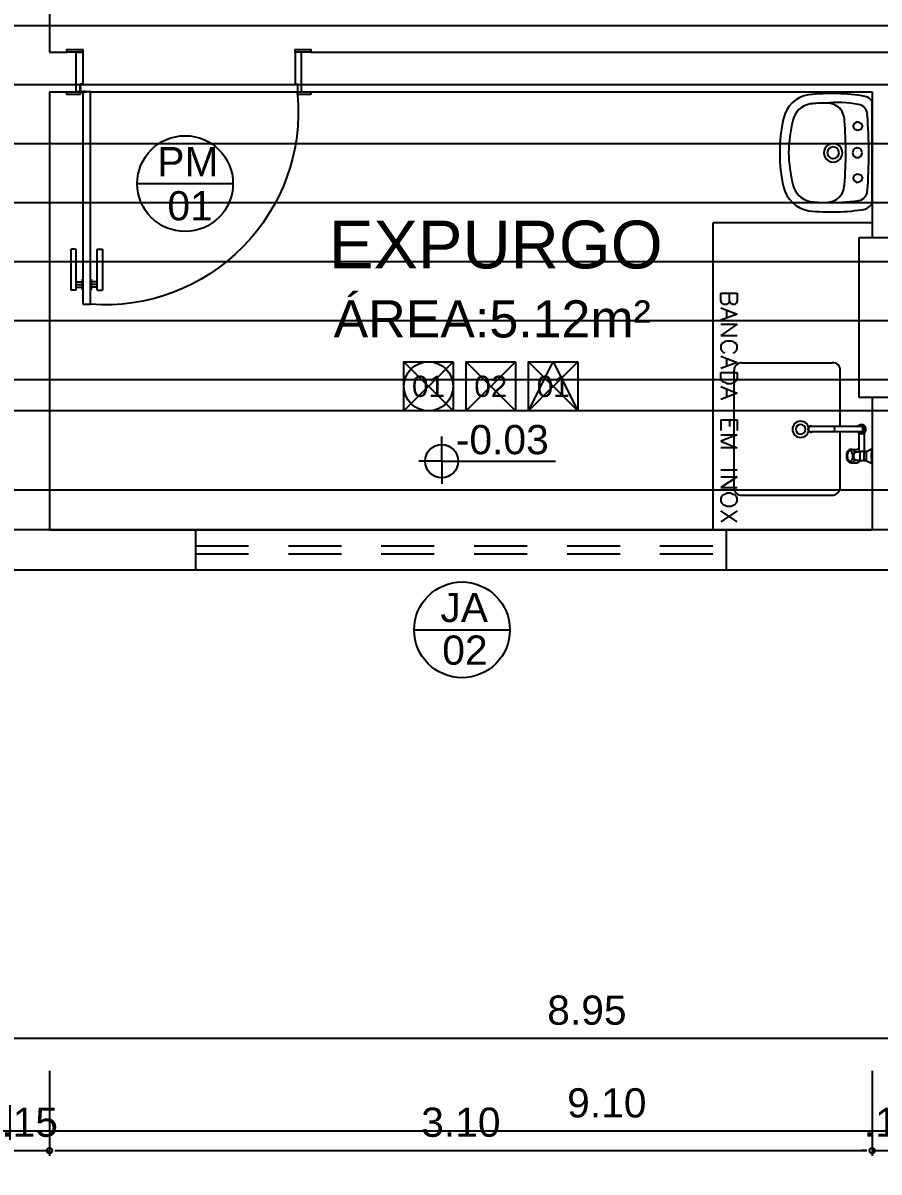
# Model space of a CAD drawing. Header units: millimetres. Extents: x 2125 to 3408, y 1171 to 1686.
# Drawn here: x 3394.271 to 3397.497, y 1525.012 to 1529.341 of the extents above; entities that cross this region are included whole.
import ezdxf
from ezdxf.enums import TextEntityAlignment as Align

# ---------------------------------------------------------------- set-up
doc = ezdxf.new("R2010")
doc.units = ezdxf.units.MM
doc.linetypes.add('CONTORNO_QUADRO_T', pattern=[0.35, 0.2, -0.15])
for name, color, linetype in [('APCOZ', 7, 'Continuous'), ('APCOZ-I', 251, 'Continuous'), ('at_Entity', 7, 'Continuous'), ('cobertura', 1, 'Continuous'), ('cotas', 7, 'Continuous'), ('ESQUADRIA', 3, 'Continuous'), ('ESQUADRIAS', 7, 'Continuous'), ('JANELA2', 1, 'Continuous'), ('Layout_Equipamentos', 7, 'Continuous'), ('PAREDE', 4, 'Continuous'), ('PAREDES', 4, 'Continuous'), ('RUFO', 3, 'Continuous'), ('soleira piso', 7, 'Continuous'), ('TEXTO01', 7, 'Continuous'), ('TEXTO02', 3, 'Continuous'), ('TEXTO03', 2, 'Continuous'), ('TEXTO_ESP_FORRO', 62, 'Continuous'), ('TEXTO_ESP_PAREDES', 10, 'Continuous'), ('TEXTO_ESP_PISO', 150, 'Continuous')]:
    doc.layers.add(name, color=color, linetype=linetype)
doc.styles.add('ARIAL', font='sanss___.ttf')
doc.styles.add('ROMANS', font='arial.ttf')
doc.styles.add('TEXTO1', font='swissko.ttf', dxfattribs={"width": 0.6, "height": 0.1})
doc.dimstyles.new('ESCALA75', dxfattribs={"dimtxt": 0.11, "dimasz": 0.02, "dimexe": 0.02, "dimexo": 0.04, "dimgap": 0.05, "dimtad": 1, "dimzin": 4, "dimdsep": 46, "dimtxsty": 'ROMANS', "dimblk1": 'PPC', "dimblk2": 'PPC', "dimsah": 1, "dimcen": 0.02, "dimclrd": 7, "dimclre": 7, "dimclrt": 3, "dimazin": 1, "dimtfac": 1, "dimtix": 1, "dimtmove": 0, "dimatfit": 3, "dimldrblk": 'PPC', "dimfxl": 0, "dimtolj": 1, "dimtzin": 12, "dimarcsym": 0})

# ---------------------------------------------------------------- blocks, each defined once
blk = doc.blocks.new('P80_02')
at = {"layer": 'ESQUADRIAS', "color": 2}
for p, q in [((0.025, 0.075), (0.025, 0.875)), ((0.025, 0.875), (0.055, 0.875)), ((0.055, 0.875), (0.055, 0.075)), ((0.055, 0.075), (0.025, 0.075))]:
    blk.add_line(p, q, dxfattribs=at)
at = {"layer": 'ESQUADRIAS', "color": 3, "linetype": 'Continuous'}
for p, q in [((-0.02, 0.6698), (-0.02, 0.8215)), ((0, 0.8215), (0, 0.6698)), ((0.023, 0.78), (0.023, 0.82)), ((0.057, 0.78), (0.057, 0.82)), ((0.08, 0.8215), (0.08, 0.6698)), ((0.1, 0.6698), (0.1, 0.8215)), ((-0.0035, 0.6668), (-0.0175, 0.6668)), ((0.0835, 0.6668), (0.0975, 0.6668))]:
    blk.add_line(p, q, dxfattribs=at)
at = {"layer": 'ESQUADRIAS', "color": 3}
for p, q in [((0, 0.8215), (-0.02, 0.8215)), ((0, 0.81), (0.023, 0.81)), ((0, 0.8), (0.023, 0.8)), ((0, 0.79), (0.023, 0.79)), ((0.023, 0.82), (0.025, 0.82)), ((0.023, 0.78), (0.025, 0.78)), ((0.057, 0.82), (0.055, 0.82)), ((0.057, 0.78), (0.055, 0.78)), ((0.08, 0.81), (0.057, 0.81)), ((0.08, 0.8), (0.057, 0.8)), ((0.08, 0.79), (0.057, 0.79)), ((0.08, 0.8215), (0.1, 0.8215))]:
    blk.add_line(p, q, dxfattribs=at)
at = {"layer": 'ESQUADRIAS'}
for p, q in [((0.0165, 0.0585), (0.0165, 0.0615)), ((0.0315, 0.0735), (0.0285, 0.0735))]:
    blk.add_line(p, q, dxfattribs=at)
at = {"layer": 'ESQUADRIAS', "color": 3}
for points in [[(0.015, 0.085), (-0.035, 0.085), (-0.035, 0.075), (0.015, 0.075)], [(0.885, 0.085), (0.835, 0.085), (0.835, 0.075), (0.885, 0.075)], [(0.025, -0.075), (0, -0.075), (-0.035, -0.075), (-0.035, -0.085), (0.025, -0.085)], [(0.885, -0.075), (0.825, -0.075), (0.825, -0.085), (0.885, -0.085)]]:
    blk.add_lwpolyline(points, close=True, dxfattribs=at)
at = {"layer": 'ESQUADRIAS', "color": 2}
for points in [[(0.025, 0.045), (0.015, 0.045), (0.015, 0.075), (0, 0.075), (0, -0.075), (0.025, -0.075)], [(0.825, 0.045), (0.835, 0.045), (0.835, 0.075), (0.85, 0.075), (0.85, -0.075), (0.825, -0.075)]]:
    blk.add_lwpolyline(points, close=True, dxfattribs=at)
at = {"layer": 'ESQUADRIAS', "color": 1}
for points in [[(0.016, 0.0705, -0.236068), (0.015, 0.0725), (0.015, 0.07), (0.015, 0.05), (0.016, 0.05)], [(0.0195, 0.074, 0.236068), (0.0175, 0.075), (0.02, 0.075), (0.04, 0.075), (0.04, 0.074)]]:
    blk.add_lwpolyline(points, format="xyb", close=True, dxfattribs=at)
at = {"layer": 'ESQUADRIAS'}
for points in [[(0.0173, 0.0625), (0.0165, 0.0615), (0.016, 0.0615)], [(0.0173, 0.0575), (0.0165, 0.0585), (0.016, 0.0585)], [(0.0173, 0.0596), (0.0175, 0.0596), (0.0175, 0.0575), (0.0173, 0.0575), (0.0173, 0.0625), (0.0175, 0.0625), (0.0175, 0.0604), (0.0173, 0.0604)], [(0.0275, 0.0727), (0.0285, 0.0735), (0.0285, 0.074)], [(0.0304, 0.0727), (0.0304, 0.0725), (0.0325, 0.0725), (0.0325, 0.0727), (0.0275, 0.0727), (0.0275, 0.0725), (0.0296, 0.0725), (0.0296, 0.0727)], [(0.0325, 0.0727), (0.0315, 0.0735), (0.0315, 0.074)]]:
    blk.add_lwpolyline(points, dxfattribs=at)
at = {"layer": 'ESQUADRIAS', "color": 1}
blk.add_circle((0.0175, 0.0725), 0.0025, dxfattribs=at)
at = {"layer": 'ESQUADRIAS'}
blk.add_arc((0.1085, 0.1477), 0.7292, 355.0636, 94.2065, dxfattribs=at)
at = {"layer": 'ESQUADRIAS', "color": 3, "linetype": 'Continuous'}
for centre, start, end in [((-0.017, 0.6698), 180, 260.5377), ((-0.003, 0.6698), 260.5377, 360), ((0.083, 0.6698), 180, 279.4623), ((0.097, 0.6698), 279.4623, 0)]:
    blk.add_arc(centre, 0.003, start, end, dxfattribs=at)
blk = doc.blocks.new('new block4')
at = {"layer": 'TEXTO01'}
h = blk.add_hatch(dxfattribs=at)
h.set_pattern_fill('ANGLE', color=256)
h.set_pattern_definition([(0, (-2260.456, -913.906), (0, 6.985), [5.08, -1.905]), (90, (-2260.456, -913.906), (-6.985, 4e-16), [5.08, -1.905])])
h.paths.add_polyline_path([(0, 0), (0, -0.0624, 0.414214), (0.0624, 0)])
h.paths.add_polyline_path([(0, 0), (0, 0.0624, 0.414214), (-0.0624, 0)])
for q in [(0, 0.093), (-0.0862, 0), (0.4292, 0), (0, -0.0852)]:
    blk.add_line((0, 0), q, dxfattribs=at)
blk.add_circle((0, 0), 0.0624, dxfattribs=at)
blk = doc.blocks.new('new block12')
at = {"layer": 'at_Entity', "color": 0}
for p, q in [((-0.1143, 0.055), (-0.1079, 0.0656)), ((-0.1079, 0.0423), (-0.1143, 0.055)), ((-0.1079, 0.0656), (-0.0973, 0.0719)), ((-0.0973, 0.0719), (-0.0846, 0.0656)), ((-0.0846, 0.0656), (-0.0804, 0.055)), ((-0.0804, 0.055), (-0.0846, 0.0423)), ((0.0825, 0.055), (0.0868, 0.0656)), ((0.0868, 0.0423), (0.0825, 0.055)), ((0.0868, 0.0656), (0.0995, 0.0719)), ((0.0995, 0.0719), (0.11, 0.0656)), ((0.11, 0.0656), (0.1164, 0.055)), ((0.1164, 0.055), (0.11, 0.0423)), ((-0.1904, 0), (0, 0)), ((-0.0973, 0.036), (-0.1079, 0.0423)), ((-0.0846, 0.0423), (-0.0973, 0.036)), ((-0.0635, 0), (0.1248, 0)), ((0, 0), (0.1926, 0)), ((0.0995, 0.036), (0.0868, 0.0423)), ((0.11, 0.0423), (0.0995, 0.036))]:
    blk.add_line(p, q, dxfattribs=at)
for centre, radius, start, end in [((-0.0119, -0.1249), 0.4735, 88.698, 104.4219), ((0.0099, -0.1255), 0.4741, 75.6368, 91.3415), ((-0.1037, 0.2192), 0.1175, 102.514, 169.9443), ((0.0138, -0.2613), 0.5766, 91.3524, 103.5038), ((-0.0133, -0.2572), 0.5725, 76.4579, 88.6966), ((0.1075, 0.2249), 0.1107, 7.7196, 79.5925), ((-0.1021, 0.2163), 0.0847, 102.9461, 167.2809), ((0.1052, 0.222), 0.0784, 8.4194, 78.3837), ((0.5296, 0.1532), 0.7539, 173.4134, 189.6929), ((0.1228, 0.188), 0.311, 171.3221, 181.8265), ((-0.1329, 0.1882), 0.3189, 357.9946, 8.1696), ((-0.5309, 0.1535), 0.7531, 350.2791, 6.5765), ((0.4249, 0.1494), 0.6136, 177.3231, 189.2415), ((-0.1166, 0.1739), 0.0716, 176.6025, 219.5997), ((-0.0011, 0.1471), 0.0349, 90, 149.9929), ((-0.0011, 0.1471), 0.0349, 29.9968, 89.9993), ((0.1078, 0.1732), 0.0781, 324.6525, 2.8394), ((-0.2623, 0.1317), 0.4504, 349.782, 5.7972), ((-0.0011, 0.1471), 0.0349, 150.0032, 209.9968), ((-0.0011, 0.1471), 0.0222, 90, 180), ((-0.0011, 0.1471), 0.0222, 180, 270), ((-0.0011, 0.1471), 0.0222, 360, 90), ((-0.0011, 0.1471), 0.0222, 270.0097, 360), ((-0.0011, 0.1471), 0.0349, 330.0032, 29.9968), ((-0.1209, 0.1714), 0.0667, 220.3438, 269.4487), ((0.0021, 1.5743), 1.4748, 265.1896, 269.9391), ((-0.0011, 0.1471), 0.0349, 209.9968, 269.9993), ((-0.0011, 0.1471), 0.0349, 270, 329.9929), ((-0.001, 1.4521), 1.3526, 270.0208, 275.0951), ((0.1226, 0.1679), 0.0631, 266.7732, 320.7547), ((-0.1427, 0.0567), 0.0385, 188.7558, 265.6127), ((-0.0011, 0.0561), 0.018, 150.0128, 209.9872), ((-0.0011, 0.0561), 0.018, 90, 150.0398), ((-0.0011, 0.0561), 0.018, 210.0191, 270.0367), ((-0.001, 0.0561), 0.018, 30.0191, 90.0367), ((-0.0011, 0.0561), 0.018, 270, 330.0398), ((-0.0011, 0.0561), 0.018, 330.0128, 29.9872), ((0.1414, 0.0585), 0.0402, 273.114, 350.3928), ((-0.1647, 0.0446), 0.0522, 200.5417, 238.93), ((-0.0074, 1.7284), 1.7156, 265.3753, 270.2103), ((-0.0011, 1.8918), 1.879, 270, 274.4144), ((0.1736, 0.034), 0.0386, 297.8673, 348.5693)]:
    blk.add_arc(centre, radius, start, end, dxfattribs=at)
blk = doc.blocks.new('Esp_Pis_Par_For_Esc100')
at = {"layer": 'DEFPOINTS'}
for p, q in [((0, 0.37), (0.37, 0)), ((0.37, 0.37), (0, 0)), ((0.47, 0.37), (0.84, 0)), ((0.84, 0.37), (0.47, 0)), ((0.94, 0.37), (1.31, 0)), ((1.31, 0.37), (0.94, 0)), ((0.47, 0), (0.37, 0)), ((0.94, 0), (0.84, 0))]:
    blk.add_line(p, q, dxfattribs=at)
for points in [[(0.37, 0.37), (0.37, 0), (0, 0), (0, 0.37)], [(1.31, 0.37), (1.31, 0), (0.94, 0), (0.94, 0.37)]]:
    blk.add_lwpolyline(points, close=True, dxfattribs=at)
at = {"layer": 'TEXTO_ESP_FORRO'}
blk.add_lwpolyline([(0.94, 0), (1.125, 0.37), (1.31, 0)], close=True, dxfattribs=at)
at = {"layer": 'TEXTO_ESP_PAREDES'}
blk.add_lwpolyline([(0.84, 0.37), (0.84, 0), (0.47, 0), (0.47, 0.37)], close=True, dxfattribs=at)
at = {"layer": 'TEXTO_ESP_PISO'}
blk.add_circle((0.185, 0.185), 0.185, dxfattribs=at)
at = {"layer": 'TEXTO_ESP_FORRO', "color": 3, "linetype": 'ByBlock', "style": 'ARIAL', "text_generation_flag": 6}
blk.add_attdef('FOR', text='', height=0.16, rotation=180, dxfattribs=at).set_placement((1.125, 0.185), align=Align.MIDDLE_CENTER)
at = {"layer": 'TEXTO_ESP_PAREDES', "color": 3, "linetype": 'ByBlock', "ltscale": 0.0001, "style": 'ARIAL', "text_generation_flag": 6}
blk.add_attdef('PAR', text='', height=0.16, rotation=180, dxfattribs=at).set_placement((0.655, 0.185), align=Align.MIDDLE_CENTER)
at = {"layer": 'TEXTO_ESP_PISO', "color": 3, "linetype": 'ByBlock', "style": 'ARIAL', "text_generation_flag": 6}
blk.add_attdef('PIS', text='', height=0.16, rotation=180, dxfattribs=at).set_placement((0.185, 0.185), align=Align.MIDDLE_CENTER)
blk = doc.blocks.new('PPC')
at = {"color": 2}
blk.add_circle((0, 0), 0.5, dxfattribs=at)
blk = doc.blocks.new('*D1208')
at = {"layer": 'cotas', "color": 7, "lineweight": -2, "transparency": 16777216}
for p, q in [((3394.2214, 1525.3924), (3394.2214, 1525.0724)), ((3394.3714, 1525.3924), (3394.3714, 1525.0724)), ((3394.2014, 1525.0924), (3394.1814, 1525.0924)), ((3394.2214, 1525.0924), (3394.3714, 1525.0924)), ((3394.3914, 1525.0924), (3394.4114, 1525.0924))]:
    blk.add_line(p, q, dxfattribs=at)
at = {"layer": 'DEFPOINTS', "color": 0, "transparency": 16777216}
for p in [(3394.2214, 1525.6423), (3394.3714, 1525.6423), (3394.3714, 1525.0924)]:
    blk.add_point(p, dxfattribs=at)
at = {"layer": 'cotas', "color": 7, "lineweight": -2, "transparency": 16777216, "xscale": 0.02, "yscale": 0.02, "zscale": 0.02}
blk.add_blockref('PPC', (3394.2214, 1525.0924), dxfattribs=at)
at = {"layer": 'cotas', "color": 7, "lineweight": -2, "transparency": 16777216, "xscale": 0.02, "yscale": 0.02, "zscale": 0.02, "rotation": 180}
blk.add_blockref('PPC', (3394.3714, 1525.0924), dxfattribs=at)
at = {"layer": 'cotas', "color": 3, "transparency": 16777216, "insert": (3394.2964, 1525.1986), "char_height": 0.11, "attachment_point": 5, "style": 'ROMANS'}
blk.add_mtext('\\A1;.15', dxfattribs=at)
blk = doc.blocks.new('*D1209')
at = {"layer": 'cotas', "color": 7, "lineweight": -2, "transparency": 16777216}
for p, q in [((3394.3714, 1525.3924), (3394.3714, 1525.0724)), ((3397.4714, 1525.3924), (3397.4714, 1525.0724)), ((3394.3914, 1525.0924), (3397.4514, 1525.0924))]:
    blk.add_line(p, q, dxfattribs=at)
at = {"layer": 'DEFPOINTS', "color": 0, "transparency": 16777216}
for p in [(3394.3714, 1525.6423), (3397.4714, 1525.6423), (3397.4714, 1525.0924)]:
    blk.add_point(p, dxfattribs=at)
at = {"layer": 'cotas', "color": 7, "lineweight": -2, "transparency": 16777216, "xscale": 0.02, "yscale": 0.02, "zscale": 0.02, "rotation": 180}
blk.add_blockref('PPC', (3394.3714, 1525.0924), dxfattribs=at)
at = {"layer": 'cotas', "color": 7, "lineweight": -2, "transparency": 16777216, "xscale": 0.02, "yscale": 0.02, "zscale": 0.02}
blk.add_blockref('PPC', (3397.4714, 1525.0924), dxfattribs=at)
at = {"layer": 'cotas', "color": 3, "transparency": 16777216, "insert": (3395.9214, 1525.1986), "char_height": 0.11, "attachment_point": 5, "style": 'ROMANS'}
blk.add_mtext('\\A1;3.10', dxfattribs=at)
blk = doc.blocks.new('*D1210')
at = {"layer": 'cotas', "color": 7, "lineweight": -2, "transparency": 16777216}
for p, q in [((3397.4714, 1525.3924), (3397.4714, 1525.0724)), ((3397.6214, 1525.3924), (3397.6214, 1525.0724)), ((3397.4514, 1525.0924), (3397.4314, 1525.0924)), ((3397.4714, 1525.0924), (3397.6214, 1525.0924)), ((3397.6414, 1525.0924), (3397.6614, 1525.0924))]:
    blk.add_line(p, q, dxfattribs=at)
at = {"layer": 'DEFPOINTS', "color": 0, "transparency": 16777216}
for p in [(3397.4714, 1525.6423), (3397.6214, 1525.6423), (3397.6214, 1525.0924)]:
    blk.add_point(p, dxfattribs=at)
at = {"layer": 'cotas', "color": 7, "lineweight": -2, "transparency": 16777216, "xscale": 0.02, "yscale": 0.02, "zscale": 0.02}
blk.add_blockref('PPC', (3397.4714, 1525.0924), dxfattribs=at)
at = {"layer": 'cotas', "color": 7, "lineweight": -2, "transparency": 16777216, "xscale": 0.02, "yscale": 0.02, "zscale": 0.02, "rotation": 180}
blk.add_blockref('PPC', (3397.6214, 1525.0924), dxfattribs=at)
at = {"layer": 'cotas', "color": 3, "transparency": 16777216, "insert": (3397.5464, 1525.1986), "char_height": 0.11, "attachment_point": 5, "style": 'ROMANS'}
blk.add_mtext('\\A1;.15', dxfattribs=at)
blk = doc.blocks.new('*D1255')
at = {"layer": 'cotas', "color": 7, "lineweight": -2, "transparency": 16777216}
for p, q in [((3391.553, 1525.831), (3391.233, 1525.831)), ((3391.253, 1519.7126), (3391.253, 1525.811)), ((3391.553, 1519.6926), (3391.233, 1519.6926))]:
    blk.add_line(p, q, dxfattribs=at)
at = {"layer": 'DEFPOINTS', "color": 0, "transparency": 16777216}
for p in [(3391.253, 1525.831), (3404.9504, 1525.831), (3391.6214, 1519.6926)]:
    blk.add_point(p, dxfattribs=at)
at = {"layer": 'cotas', "color": 7, "lineweight": -2, "transparency": 16777216, "xscale": 0.02, "yscale": 0.02, "zscale": 0.02}
for p, rotation in [((3391.253, 1525.831), 90), ((3391.253, 1519.6926), 270)]:
    blk.add_blockref('PPC', p, dxfattribs=dict(at, rotation=rotation))
at = {"layer": 'cotas', "color": 3, "transparency": 16777216, "insert": (3391.1468, 1522.7618), "char_height": 0.11, "attachment_point": 5, "rotation": 90, "style": 'ROMANS'}
blk.add_mtext('\\A1;6.14', dxfattribs=at)
blk = doc.blocks.new('*D1317')
at = {"layer": 'cotas', "color": 7, "lineweight": -2, "transparency": 16777216}
for p, q in [((3391.9214, 1525.8148), (3391.9214, 1525.4948)), ((3400.8714, 1525.8148), (3400.8714, 1525.4948)), ((3400.8514, 1525.5148), (3391.9414, 1525.5148))]:
    blk.add_line(p, q, dxfattribs=at)
at = {"layer": 'DEFPOINTS', "color": 0, "transparency": 16777216}
for p in [(3391.9214, 1527.431), (3400.8714, 1526.1648), (3391.9214, 1525.5148)]:
    blk.add_point(p, dxfattribs=at)
at = {"layer": 'cotas', "color": 7, "lineweight": -2, "transparency": 16777216, "xscale": 0.02, "yscale": 0.02, "zscale": 0.02, "rotation": 180}
blk.add_blockref('PPC', (3391.9214, 1525.5148), dxfattribs=at)
at = {"layer": 'cotas', "color": 7, "lineweight": -2, "transparency": 16777216, "xscale": 0.02, "yscale": 0.02, "zscale": 0.02}
blk.add_blockref('PPC', (3400.8714, 1525.5148), dxfattribs=at)
at = {"layer": 'cotas', "color": 3, "transparency": 16777216, "insert": (3396.3964, 1525.621), "char_height": 0.11, "attachment_point": 5, "style": 'ROMANS'}
blk.add_mtext('\\A1;8.95', dxfattribs=at)
blk = doc.blocks.new('*D1320')
at = {"layer": 'cotas', "color": 7, "lineweight": -2, "transparency": 16777216}
for p, q in [((3391.9214, 1525.1695), (3391.9214, 1524.8495)), ((3403.7214, 1525.1695), (3403.7214, 1524.8495)), ((3403.7014, 1524.8695), (3391.9414, 1524.8695))]:
    blk.add_line(p, q, dxfattribs=at)
at = {"layer": 'DEFPOINTS', "color": 0, "transparency": 16777216}
for p in [(3391.9214, 1525.981), (3403.7214, 1525.981), (3391.9214, 1524.8695)]:
    blk.add_point(p, dxfattribs=at)
at = {"layer": 'cotas', "color": 7, "lineweight": -2, "transparency": 16777216, "xscale": 0.02, "yscale": 0.02, "zscale": 0.02, "rotation": 180}
blk.add_blockref('PPC', (3391.9214, 1524.8695), dxfattribs=at)
at = {"layer": 'cotas', "color": 7, "lineweight": -2, "transparency": 16777216, "xscale": 0.02, "yscale": 0.02, "zscale": 0.02}
blk.add_blockref('PPC', (3403.7214, 1524.8695), dxfattribs=at)
at = {"layer": 'cotas', "color": 3, "transparency": 16777216, "insert": (3397.8214, 1524.9757), "char_height": 0.11, "attachment_point": 5, "style": 'ROMANS'}
blk.add_mtext('\\A1;11.80', dxfattribs=at)
blk = doc.blocks.new('*D1268')
at = {"layer": 'cotas', "color": 7, "lineweight": -2, "transparency": 16777216}
for p, q in [((3391.9214, 1525.4654), (3391.9214, 1525.1454)), ((3401.0214, 1525.4654), (3401.0214, 1525.1454)), ((3401.0014, 1525.1654), (3391.9414, 1525.1654))]:
    blk.add_line(p, q, dxfattribs=at)
at = {"layer": 'DEFPOINTS', "color": 0, "transparency": 16777216}
for p in [(3391.9214, 1526.1319), (3401.0214, 1526.1319), (3391.9214, 1525.1654)]:
    blk.add_point(p, dxfattribs=at)
at = {"layer": 'cotas', "color": 7, "lineweight": -2, "transparency": 16777216, "xscale": 0.02, "yscale": 0.02, "zscale": 0.02, "rotation": 180}
blk.add_blockref('PPC', (3391.9214, 1525.1654), dxfattribs=at)
at = {"layer": 'cotas', "color": 7, "lineweight": -2, "transparency": 16777216, "xscale": 0.02, "yscale": 0.02, "zscale": 0.02}
blk.add_blockref('PPC', (3401.0214, 1525.1654), dxfattribs=at)
at = {"layer": 'cotas', "color": 3, "transparency": 16777216, "insert": (3396.4714, 1525.2716), "char_height": 0.11, "attachment_point": 5, "style": 'ROMANS'}
blk.add_mtext('\\A1;9.10', dxfattribs=at)

msp = doc.modelspace()

# ---------------------------------------------------------------- hatches: boundary and pattern name
at = {"layer": 'cobertura'}
h = msp.add_hatch(dxfattribs=at)
h.set_pattern_fill('ANSI31', color=256, scale=0.07, angle=315)
h.set_pattern_definition([(0, (1004.02428, 690.56013), (7e-17, 0.22225), [])])
h.paths.add_polyline_path([(3391.8464, 1534.731), (3391.8464, 1527.881), (3401.3214, 1527.881), (3401.3214, 1526.431), (3403.1714, 1526.431), (3403.1714, 1534.731)])
h.paths.add_polyline_path([(3396.7309, 1532.2048), (3397.367, 1531.5798), (3396.7309, 1530.9548)], flags=16)
h.paths.add_polyline_path([(3396.7442, 1531.4671), (3397.1885, 1531.4671), (3397.1885, 1531.7508), (3396.7442, 1531.7508)], flags=8)

# ---------------------------------------------------------------- linework, layer by layer
at = {"layer": 'APCOZ'}
for p, q in [((3397.4166, 1527.8208), (3397.2456, 1527.8208)), ((3397.4166, 1527.8008), (3397.2456, 1527.8008)), ((3397.4206, 1527.7968), (3397.4206, 1527.732)), ((3397.4406, 1527.7968), (3397.4406, 1527.7269)), ((3397.3916, 1527.7343), (3397.4132, 1527.7343)), ((3397.4498, 1527.7269), (3397.4406, 1527.7269)), ((3397.4498, 1527.7269), (3397.4714, 1527.7377)), ((3397.3916, 1527.6843), (3397.4132, 1527.6843)), ((3397.4498, 1527.6917), (3397.4257, 1527.6917)), ((3397.4498, 1527.6917), (3397.4714, 1527.681))]:
    msp.add_line(p, q, dxfattribs=at)
at = {"layer": 'APCOZ', "linetype": 'Continuous'}
for points in [[(3397.3911, 1527.7343, 0), (3397.388, 1527.7338, 0), (3397.3849, 1527.7325, 0), (3397.3821, 1527.7304, 0), (3397.3795, 1527.7276, 0), (3397.3774, 1527.7242, 0), (3397.3757, 1527.7203, 0), (3397.3746, 1527.7161, 0), (3397.374, 1527.7116, 0), (3397.374, 1527.7071, 0), (3397.3746, 1527.7026, 0), (3397.3757, 1527.6984, 0), (3397.3774, 1527.6945, 0), (3397.3795, 1527.6911, 0), (3397.3821, 1527.6883, 0), (3397.3849, 1527.6862, 0), (3397.388, 1527.6849, 0), (3397.3911, 1527.6844, 0)], [(3397.4206, 1527.732, 0), (3397.4192, 1527.7328, 0), (3397.4177, 1527.7335, 0), (3397.4162, 1527.734, 0), (3397.4147, 1527.7343, 0), (3397.4132, 1527.7343, 0)], [(3397.4132, 1527.6843, 0), (3397.416, 1527.6847, 0), (3397.4187, 1527.6856, 0), (3397.4212, 1527.6871, 0), (3397.4236, 1527.6892, 0), (3397.4257, 1527.6917, 0)]]:
    msp.add_polyline3d(points, dxfattribs=at)
at = {"layer": 'APCOZ'}
for centre, radius, start, end in [((3397.2406, 1527.8108), 0.0112, 63.7208, 296.2792), ((3397.4306, 1527.8108), 0.0173, 125.4187, 144.5813), ((3397.4306, 1527.8108), 0.0173, 54.5813, 125.4187), ((3397.4306, 1527.8108), 0.0173, 305.4187, 54.5813), ((3397.4306, 1527.8108), 0.0173, 215.4187, 234.5813)]:
    msp.add_arc(centre, radius, start, end, dxfattribs=at)
at = {"layer": 'APCOZ-I'}
for p, q in [((3397.2456, 1527.8208), (3397.2406, 1527.8208)), ((3397.4342, 1527.8208), (3397.4166, 1527.8208)), ((3397.2456, 1527.8008), (3397.2406, 1527.8008)), ((3397.4342, 1527.8008), (3397.4166, 1527.8008)), ((3397.4053, 1527.725), (3397.4268, 1527.725)), ((3397.4406, 1527.7269), (3397.4257, 1527.7269)), ((3397.4498, 1527.6917), (3397.4498, 1527.7269)), ((3397.4053, 1527.6937), (3397.4268, 1527.6937))]:
    msp.add_line(p, q, dxfattribs=at)
at = {"layer": 'APCOZ-I', "linetype": 'Continuous'}
for points in [[(3397.388, 1527.6899, 0), (3397.3901, 1527.6903, 0), (3397.3922, 1527.6915, 0), (3397.3941, 1527.6934, 0), (3397.3957, 1527.6959, 0), (3397.3971, 1527.699, 0), (3397.398, 1527.7026, 0), (3397.3985, 1527.7064, 0), (3397.3987, 1527.7103, 0), (3397.3983, 1527.7142, 0), (3397.3976, 1527.7179, 0), (3397.3964, 1527.7213, 0), (3397.3949, 1527.7241, 0), (3397.3932, 1527.7264, 0), (3397.3912, 1527.7279, 0), (3397.3891, 1527.7287, 0), (3397.3869, 1527.7287, 0), (3397.3848, 1527.7279, 0), (3397.3828, 1527.7264, 0), (3397.381, 1527.7241, 0), (3397.3795, 1527.7213, 0), (3397.3784, 1527.7179, 0), (3397.3776, 1527.7142, 0), (3397.3773, 1527.7103, 0), (3397.3774, 1527.7064, 0), (3397.378, 1527.7026, 0), (3397.3789, 1527.699, 0), (3397.3802, 1527.6959, 0), (3397.3819, 1527.6934, 0), (3397.3838, 1527.6915, 0), (3397.3858, 1527.6903, 0), (3397.388, 1527.6899, 0)], [(3397.4048, 1527.726, 0), (3397.4026, 1527.7289, 0), (3397.4001, 1527.7312, 0), (3397.3974, 1527.7329, 0), (3397.3945, 1527.734, 0), (3397.3916, 1527.7343, 0)], [(3397.4257, 1527.7269, 0), (3397.4248, 1527.7282, 0), (3397.4238, 1527.7293, 0), (3397.4228, 1527.7303, 0), (3397.4217, 1527.7312, 0), (3397.4206, 1527.732, 0)], [(3397.4265, 1527.7258, 0), (3397.4263, 1527.726, 0), (3397.4262, 1527.7262, 0), (3397.426, 1527.7265, 0), (3397.4259, 1527.7267, 0), (3397.4257, 1527.7269, 0)], [(3397.3911, 1527.6844, 0), (3397.3942, 1527.6846, 0), (3397.3972, 1527.6856, 0), (3397.4, 1527.6873, 0), (3397.4025, 1527.6897, 0), (3397.4048, 1527.6927, 0)], [(3397.4257, 1527.6917, 0), (3397.4259, 1527.692, 0), (3397.426, 1527.6922, 0), (3397.4262, 1527.6924, 0), (3397.4263, 1527.6927, 0), (3397.4265, 1527.6929, 0)]]:
    msp.add_polyline3d(points, dxfattribs=at)
at = {"layer": 'APCOZ-I'}
for centre, radius, start, end in [((3397.2406, 1527.8108), 0.01, 90, 270), ((3397.3071, 1527.8108), 0.0233, 334.5555, 25.4445), ((3397.4306, 1527.8108), 0.0126, 232.2518, 127.7482), ((3397.4132, 1527.8108), 0.0233, 334.5555, 25.4445), ((3397.4306, 1527.8108), 0.0173, 234.5813, 305.4187), ((3397.4349, 1527.7093), 0.0335, 153.9749, 206.0251), ((3397.4031, 1527.7249), 0.002, 333.9749, 32.1559), ((3397.4795, 1527.7093), 0.0549, 164.3139, 195.6861), ((3397.4248, 1527.7247), 0.002, 344.314, 31.5675), ((3397.5209, 1527.7093), 0.0816, 167.5382, 192.4618), ((3397.7465, 1527.7093), 0.2786, 174.3752, 185.6248), ((3397.4031, 1527.6938), 0.002, 327.8441, 26.0251), ((3397.4248, 1527.694), 0.002, 328.4325, 15.6861)]:
    msp.add_arc(centre, radius, start, end, dxfattribs=at)
at = {"layer": 'at_Entity', "color": 0}
for p, q in [((3396.8725, 1527.431), (3396.8725, 1528.5876)), ((3396.9014, 1528.2949), (3396.9014, 1528.3224)), ((3396.9014, 1528.3224), (3396.9627, 1528.3224)), ((3396.9035, 1528.2864), (3396.9014, 1528.2949)), ((3396.9077, 1528.2822), (3396.9035, 1528.2864)), ((3396.9119, 1528.2801), (3396.9077, 1528.2822)), ((3396.9268, 1528.2822), (3396.9225, 1528.2801)), ((3396.931, 1528.2864), (3396.9268, 1528.2822)), ((3396.9331, 1528.2949), (3396.931, 1528.2864)), ((3396.9331, 1528.2949), (3396.9331, 1528.3224)), ((3396.9373, 1528.2864), (3396.9331, 1528.2949)), ((3396.9395, 1528.2822), (3396.9373, 1528.2864)), ((3396.9458, 1528.2801), (3396.9395, 1528.2822)), ((3396.9564, 1528.2822), (3396.9522, 1528.2801)), ((3396.9606, 1528.2864), (3396.9564, 1528.2822)), ((3396.9627, 1528.2949), (3396.9606, 1528.2864)), ((3396.9627, 1528.3224), (3396.9627, 1528.2949)), ((3396.9014, 1528.2674), (3396.9627, 1528.2441)), ((3396.9627, 1528.2441), (3396.9014, 1528.2208)), ((3396.9225, 1528.2801), (3396.9119, 1528.2801)), ((3396.9225, 1528.2589), (3396.9225, 1528.2293)), ((3396.9522, 1528.2801), (3396.9458, 1528.2801)), ((3396.9014, 1528.206), (3396.9627, 1528.206)), ((3396.9627, 1528.206), (3396.9014, 1528.1637)), ((3396.9014, 1528.1637), (3396.9627, 1528.1637)), ((3396.9035, 1528.132), (3396.9014, 1528.1256)), ((3396.9014, 1528.1256), (3396.9014, 1528.1129)), ((3396.9014, 1528.1129), (3396.9035, 1528.1066)), ((3396.9098, 1528.1362), (3396.9035, 1528.132)), ((3396.9162, 1528.1404), (3396.9098, 1528.1362)), ((3396.9246, 1528.1425), (3396.9162, 1528.1404)), ((3396.9395, 1528.1425), (3396.9246, 1528.1425)), ((3396.9479, 1528.1404), (3396.9395, 1528.1425)), ((3396.9543, 1528.1362), (3396.9479, 1528.1404)), ((3396.9606, 1528.132), (3396.9543, 1528.1362)), ((3396.9627, 1528.1256), (3396.9606, 1528.132)), ((3396.9606, 1528.1066), (3396.9627, 1528.1129)), ((3396.9627, 1528.1129), (3396.9627, 1528.1256)), ((3396.9014, 1528.0854), (3396.9627, 1528.0621)), ((3396.9035, 1528.1066), (3396.9098, 1528.1002)), ((3396.9098, 1528.1002), (3396.9162, 1528.0981)), ((3396.9225, 1528.077), (3396.9225, 1528.0473)), ((3396.9479, 1528.0981), (3396.9543, 1528.1002)), ((3396.9543, 1528.1002), (3396.9606, 1528.1066)), ((3396.9627, 1528.0621), (3396.9014, 1528.0389)), ((3396.9014, 1528.024), (3396.9627, 1528.024)), ((3396.9014, 1528.0029), (3396.9014, 1528.024)), ((3396.9508, 1527.591), (3396.9508, 1528.0311)), ((3396.9627, 1528.024), (3396.9627, 1528.0029)), ((3396.9804, 1528.0607), (3397.3211, 1528.0607)), ((3397.3508, 1527.8208), (3397.3508, 1528.0311)), ((3396.9035, 1527.9944), (3396.9014, 1528.0029)), ((3396.9098, 1527.9881), (3396.9035, 1527.9944)), ((3396.9162, 1527.986), (3396.9098, 1527.9881)), ((3396.9246, 1527.9817), (3396.9162, 1527.986)), ((3396.9395, 1527.9817), (3396.9246, 1527.9817)), ((3396.9479, 1527.986), (3396.9395, 1527.9817)), ((3396.9543, 1527.9881), (3396.9479, 1527.986)), ((3396.9606, 1527.9944), (3396.9543, 1527.9881)), ((3396.9627, 1528.0029), (3396.9606, 1527.9944)), ((3396.9014, 1527.9711), (3396.9627, 1527.9458)), ((3396.9627, 1527.9458), (3396.9014, 1527.9225)), ((3396.9225, 1527.9606), (3396.9225, 1527.9309)), ((3396.9014, 1527.8463), (3396.9627, 1527.8463)), ((3396.9014, 1527.8463), (3396.9014, 1527.8061)), ((3396.9331, 1527.8463), (3396.9331, 1527.8209)), ((3396.9627, 1527.8463), (3396.9627, 1527.8061)), ((3396.9014, 1527.7892), (3396.9627, 1527.7892)), ((3396.9627, 1527.7892), (3396.9014, 1527.7659)), ((3396.9014, 1527.7659), (3396.9627, 1527.7405)), ((3397.3508, 1527.591), (3397.3508, 1527.8008)), ((3396.9627, 1527.7405), (3396.9014, 1527.7405)), ((3396.9627, 1527.6558), (3396.9014, 1527.6558)), ((3396.9014, 1527.6305), (3396.9627, 1527.6305)), ((3396.9627, 1527.6305), (3396.9014, 1527.5903)), ((3396.9014, 1527.5903), (3396.9627, 1527.5903)), ((3396.9035, 1527.5564), (3396.9014, 1527.55)), ((3396.9014, 1527.55), (3396.9014, 1527.5395)), ((3396.9098, 1527.5627), (3396.9035, 1527.5564)), ((3396.9162, 1527.5649), (3396.9098, 1527.5627)), ((3396.9246, 1527.5691), (3396.9162, 1527.5649)), ((3396.9395, 1527.5691), (3396.9246, 1527.5691)), ((3396.9479, 1527.5649), (3396.9395, 1527.5691)), ((3396.9543, 1527.5627), (3396.9479, 1527.5649)), ((3396.9606, 1527.5564), (3396.9543, 1527.5627)), ((3396.9627, 1527.55), (3396.9606, 1527.5564)), ((3396.9627, 1527.5395), (3396.9627, 1527.55)), ((3396.9804, 1527.5613), (3397.3211, 1527.5613)), ((3396.9014, 1527.5395), (3396.9035, 1527.5331)), ((3396.9627, 1527.5035), (3396.9014, 1527.4612)), ((3396.9627, 1527.4612), (3396.9014, 1527.5035)), ((3396.9035, 1527.5331), (3396.9098, 1527.5268)), ((3396.9098, 1527.5268), (3396.9162, 1527.5247)), ((3396.9162, 1527.5247), (3396.9246, 1527.5204)), ((3396.9246, 1527.5204), (3396.9395, 1527.5204)), ((3396.9395, 1527.5204), (3396.9479, 1527.5247)), ((3396.9479, 1527.5247), (3396.9543, 1527.5268)), ((3396.9543, 1527.5268), (3396.9606, 1527.5331)), ((3396.9606, 1527.5331), (3396.9627, 1527.5395))]:
    msp.add_line(p, q, dxfattribs=at)
for centre, radius, start, end in [((3396.9797, 1528.0319), 0.0289, 88.5161, 181.4839), ((3397.3235, 1528.0335), 0.0273, 354.9724, 95.0276), ((3397.2016, 1527.81), 0.0307, 90, 180), ((3397.2016, 1527.81), 0.0307, 180, 270), ((3397.2016, 1527.81), 0.018, 90, 180), ((3397.2016, 1527.81), 0.018, 180, 270), ((3397.2016, 1527.81), 0.0307, 360, 90), ((3397.2016, 1527.81), 0.018, 360, 90), ((3397.2016, 1527.81), 0.018, 270, 0), ((3397.2016, 1527.81), 0.0307, 270, 0), ((3396.9797, 1527.5902), 0.0289, 178.5159, 271.4841), ((3397.3201, 1527.592), 0.0307, 270, 0)]:
    msp.add_arc(centre, radius, start, end, dxfattribs=at)
at = {"layer": 'ESQUADRIA', "linetype": 'CONTORNO_QUADRO_T'}
for p, q in [((3394.9214, 1527.371), (3396.9214, 1527.371)), ((3394.9214, 1527.341), (3396.9214, 1527.341))]:
    msp.add_line(p, q, dxfattribs=at)
at = {"layer": 'JANELA2'}
for p, q in [((3394.9214, 1527.431), (3394.9214, 1527.281)), ((3396.9214, 1527.431), (3396.9214, 1527.281))]:
    msp.add_line(p, q, dxfattribs=at)
at = {"layer": 'Layout_Equipamentos'}
msp.add_line((3397.4714, 1528.5876), (3396.8725, 1528.5876), dxfattribs=at)
at = {"layer": 'PAREDE', "linetype": 'Continuous'}
for p, q in [((3394.3714, 1529.696), (3394.3714, 1529.231)), ((3394.3714, 1529.081), (3394.3714, 1527.431)), ((3397.4714, 1529.081), (3397.4714, 1528.531)), ((3397.4714, 1527.931), (3397.4714, 1527.431))]:
    msp.add_line(p, q, dxfattribs=at)
at = {"layer": 'PAREDE'}
for p, q in [((3394.3714, 1529.231), (3394.4364, 1529.231)), ((3395.3564, 1529.231), (3399.7614, 1529.231)), ((3394.3714, 1529.081), (3394.4364, 1529.081)), ((3395.3564, 1529.081), (3397.4714, 1529.081)), ((3394.3714, 1527.431), (3397.4714, 1527.431)), ((3391.7714, 1527.281), (3400.7214, 1527.281))]:
    msp.add_line(p, q, dxfattribs=at)
at = {"layer": 'PAREDES'}
msp.add_lwpolyline([(3372.6214, 1519.781), (3358.9214, 1519.781), (3358.9214, 1523.581), (3360.4714, 1523.581), (3360.4714, 1525.581), (3358.9214, 1525.581), (3358.9214, 1529.381), (3363.1714, 1529.381), (3363.3214, 1529.381), (3363.3214, 1535.181), (3403.7214, 1535.181), (3403.7214, 1525.981), (3400.8714, 1525.981), (3400.8714, 1527.431), (3391.9214, 1527.431), (3391.9214, 1519.781), (3382.7714, 1519.781), (3382.7714, 1525.581), (3372.6214, 1525.581), (3372.6214, 1519.781)], dxfattribs=at)
msp.add_lwpolyline([(3372.4714, 1519.931), (3359.0714, 1519.931), (3359.0714, 1523.431), (3360.6214, 1523.431), (3360.6214, 1525.731), (3359.0714, 1525.731), (3359.0714, 1529.231), (3363.1714, 1529.231), (3363.4714, 1529.231), (3363.4714, 1535.031), (3403.5714, 1535.031), (3403.5714, 1526.131), (3401.0214, 1526.131), (3401.0214, 1527.581), (3391.7714, 1527.581), (3391.7714, 1519.931), (3382.9214, 1519.931), (3382.9214, 1525.731), (3372.4714, 1525.731)], close=True, dxfattribs=at)
at = {"layer": 'RUFO'}
msp.add_line((3391.4714, 1527.881), (3401.3214, 1527.881), dxfattribs=at)
at = {"layer": 'soleira piso'}
msp.add_line((3394.5264, 1529.081), (3395.3064, 1529.081), dxfattribs=at)
at = {"layer": 'TEXTO01'}
for p, q in [((3394.7019, 1528.7358), (3395.0627, 1528.7358)), ((3397.4214, 1528.531), (3397.4214, 1527.931)), ((3397.6714, 1528.531), (3397.4214, 1528.531)), ((3397.4214, 1527.931), (3397.6714, 1527.931)), ((3395.7453, 1527.0544), (3396.106, 1527.0544))]:
    msp.add_line(p, q, dxfattribs=at)
for centre in [(3394.8823, 1528.7358), (3395.9257, 1527.0544)]:
    msp.add_circle(centre, 0.1804, dxfattribs=at)

# ---------------------------------------------------------------- block references
at = {"layer": 'ESQUADRIAS', "xscale": -1, "rotation": 180}
msp.add_blockref('P80_02', (3394.4714, 1529.156), dxfattribs=at)
at = {"layer": 'Layout_Equipamentos', "rotation": 89.99999999999999}
msp.add_blockref('new block12', (3397.4714, 1528.8531), dxfattribs=at)
at = {"layer": 'TEXTO01'}
msp.add_blockref('new block4', (3395.8492, 1527.6899), dxfattribs=at)
at = {"layer": 'TEXTO02', "xscale": 0.5, "yscale": 0.5, "zscale": 0.5}
msp.add_blockref('Esp_Pis_Par_For_Esc100', (3395.7068, 1527.8795), dxfattribs=at).add_auto_attribs({'PIS': '01', 'PAR': '02', 'FOR': '01'})

# ---------------------------------------------------------------- texts
at = {"layer": 'cotas', "ltscale": 0.0001, "insert": (3395.8154, 1527.8262), "char_height": 0.11, "width": 0.503613, "attachment_point": 1, "style": 'TEXTO1'}
msp.add_mtext('\\pi0.08703;{\\fSansSerif|b0|i0|c2|p2;\\W1;-0.03}', dxfattribs=at)
at = {"layer": 'TEXTO01', "ltscale": 0.0001, "char_height": 0.11, "width": 0.330365, "attachment_point": 1, "style": 'TEXTO1'}
for s, insert in [('{\\fSansSerif|b0|i0|c2|p2;\\W1;PM}', (3394.7775, 1528.8737)), ('{\\fSansSerif|b0|i0|c2|p2;\\W1;01}', (3394.8157, 1528.7074)), ('{\\fSansSerif|b0|i0|c2|p2;\\W1;JA}', (3395.8445, 1527.1939)), ('{\\fSansSerif|b0|i0|c2|p2;\\W1;02}', (3395.8513, 1527.0332))]:
    msp.add_mtext(s, dxfattribs=dict(at, insert=insert))
at = {"layer": 'TEXTO03', "ltscale": 0.0001, "insert": (3395.2931, 1528.5962), "char_height": 0.12, "width": 1.466226, "attachment_point": 1, "style": 'TEXTO1'}
msp.add_mtext('\\pi0.13126;{\\fSansSerif|b0|i0|c2|p2;\\H1.5x;\\W1;\\C2;EXPURGO\\P\\pi0.14883;\\H0.77777x;\\C3;ÁREA:5.12m²}', dxfattribs=at)

# ---------------------------------------------------------------- dimensions: what is measured, and where the dimension line sits
at = {"layer": 'cotas'}
for base, p1, p2, picture, middle in [((3391.9214, 1525.5148), (3400.8714, 1526.1648), (3391.9214, 1527.431), '*D1317', (3396.3964, 1525.621)), ((3391.9214, 1525.1654), (3401.0214, 1526.1319), (3391.9214, 1526.1319), '*D1268', (3396.4714, 1525.2716)), ((3391.9214, 1524.8695), (3403.7214, 1525.981), (3391.9214, 1525.981), '*D1320', (3397.8214, 1524.9757))]:
    dim = msp.add_linear_dim(base=base, p1=p1, p2=p2, dimstyle='ESCALA75', dxfattribs=at)
    dim.commit()
    dim.dimension.update_dxf_attribs({"geometry": picture, "text_midpoint": middle})
dim = msp.add_linear_dim(base=(3391.253, 1525.831), p1=(3391.6214, 1519.6926), p2=(3404.9504, 1525.831), angle=90, dimstyle='ESCALA75', override={"dimtmove": 1}, dxfattribs=at)
dim.commit()
dim.dimension.update_dxf_attribs({"geometry": '*D1255', "text_midpoint": (3391.1468, 1522.7618)})
for base, p1, p2, picture, middle in [((3394.3714, 1525.0924), (3394.2214, 1525.6423), (3394.3714, 1525.6423), '*D1208', (3394.2964, 1525.1986)), ((3397.4714, 1525.0924), (3394.3714, 1525.6423), (3397.4714, 1525.6423), '*D1209', (3395.9214, 1525.1986)), ((3397.6214, 1525.0924), (3397.4714, 1525.6423), (3397.6214, 1525.6423), '*D1210', (3397.5464, 1525.1986))]:
    dim = msp.add_linear_dim(base=base, p1=p1, p2=p2, dimstyle='ESCALA75', override={"dimtmove": 1}, dxfattribs=at)
    dim.commit()
    dim.dimension.update_dxf_attribs({"geometry": picture, "text_midpoint": middle})

doc.saveas('drawing.dxf')
